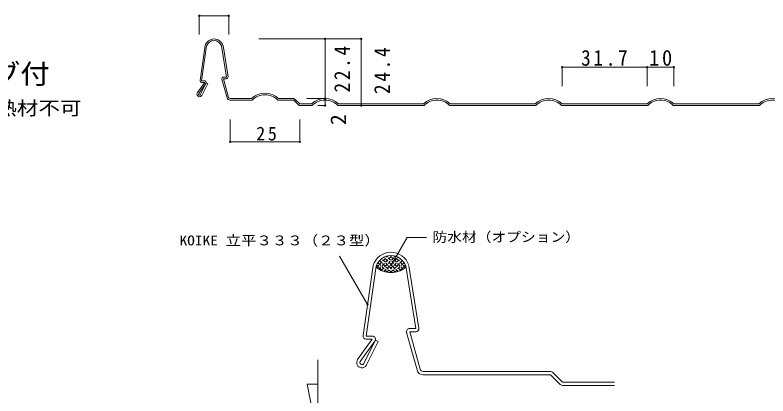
# Model space of a CAD drawing. Units: millimetres on the paper. Extents: x -393 to 395, y -365 to 275.
# Drawn here: x -240 to 40.8, y -143.3 to -1.4 of the extents above; entities that cross this region are included whole.
import ezdxf
from ezdxf.enums import TextEntityAlignment as Align

# ---------------------------------------------------------------- set-up
doc = ezdxf.new("R2010")
doc.units = ezdxf.units.MM
doc.header["$PDMODE"] = 32
doc.header["$PDSIZE"] = 0.5
doc.linetypes.add('DASHED1', pattern=[1.8, 1.2, -0.6])
doc.layers.add('0-0_00', color=7, linetype='Continuous', lineweight=9)
doc.layers.add('0-1_01', color=7, linetype='Continuous', lineweight=9)
doc.styles.add('ＭＳ ゴシック', font='')
doc.styles.get('ＭＳ ゴシック').set_extended_font_data('MS Gothic')

msp = doc.modelspace()

# ---------------------------------------------------------------- linework, layer by layer
at = {"layer": '0-0_00', "color": 4, "lineweight": 5}
for p, q in [((-171.252, -1.673), (-160.252, -1.673)), ((-171.252, -8.673), (-171.252, -1.673)), ((-160.252, -8.673), (-160.252, -1.673)), ((-149, -10.321), (-110.852, -10.321)), ((-124.352, -32.521), (-124.352, -10.321)), ((-110.852, -35.121), (-110.852, -10.321)), ((-35.952, -20.873), (-4.252, -20.873)), ((-35.952, -27.873), (-35.952, -20.873)), ((5.748, -27.873), (5.748, -20.873)), ((-131.176, -32.521), (-124.352, -32.521)), ((-124.352, -35.121), (-124.352, -32.521)), ((-127.007, -35.121), (-124.352, -35.121)), ((-159.741, -40.387), (-159.741, -48.703)), ((-133.752, -40.387), (-133.752, -48.703)), ((-159.741, -48.703), (-133.752, -48.703))]:
    msp.add_line(p, q, dxfattribs=at)
at = {"layer": '0-0_00', "color": 3}
for p, q in [((-169.093, -12.779), (-170.963, -25.836)), ((-168.506, -12.913), (-170.369, -25.921)), ((-162.997, -12.914), (-161.135, -24.521)), ((-160.542, -24.426), (-162.405, -12.818)), ((-162.261, -24.521), (-161.135, -24.521)), ((-161.135, -25.121), (-162.261, -25.121)), ((-160.319, -32.082), (-162.261, -25.121)), ((-169.242, -26.521), (-171.967, -30.308)), ((-168.755, -26.871), (-171.48, -30.659)), ((-170.884, -31.088), (-168.664, -26.682)), ((-169.242, -25.921), (-170.369, -25.921)), ((-170.369, -26.521), (-169.242, -26.521)), ((-170.364, -31.389), (-168.128, -26.952)), ((-168.128, -26.952), (-168.664, -26.682)), ((-162.839, -25.282), (-160.897, -32.243)), ((-159.741, -32.521), (-151.746, -32.521)), ((-159.741, -33.121), (-151.5, -33.121)), ((-141.992, -33.121), (-136, -33.121)), ((-141.746, -32.521), (-136, -32.521)), ((-134.176, -34.945), (-136, -33.121)), ((-135.576, -32.697), (-133.752, -34.521)), ((-133.752, -34.521), (-129.352, -34.521)), ((-129.106, -35.121), (-133.752, -35.121)), ((-87.406, -35.121), (-119.598, -35.121)), ((-119.352, -34.521), (-87.652, -34.521)), ((-45.706, -35.121), (-77.898, -35.121)), ((-77.652, -34.521), (-45.952, -34.521)), ((-4.006, -35.121), (-36.198, -35.121)), ((-35.952, -34.521), (-4.252, -34.521)), ((37.694, -35.121), (5.502, -35.121)), ((5.748, -34.521), (37.448, -34.521))]:
    msp.add_line(p, q, dxfattribs=at)
at = {"layer": '0-0_00', "color": 4, "lineweight": 5}
msp.add_lwpolyline([(-4.252, -27.873), (-4.252, -20.873), (5.748, -20.873)], dxfattribs=at)
at = {"layer": '0-0_00', "color": 3}
for centre, radius, start, end in [((-165.752, -13.821), 3.5, 90, 162.6729), ((-165.752, -13.821), 2.9, 90, 161.76564), ((-165.752, -13.821), 3.5, 18.23343, 90), ((-165.752, -13.821), 2.9, 18.23343, 90), ((-162.261, -25.121), 0.6, 90, 195.59477), ((-161.135, -24.521), 0.6, 270, 9.11775), ((-170.369, -25.921), 0.6, 170.88225, 270), ((-169.242, -26.521), 0.6, 344.40523, 90), ((-171.182, -30.873), 0.967, 144.26996, 327.7356), ((-171.182, -30.873), 0.367, 144.26996, 324.26996), ((-146.746, -37.771), 7.25, 46.39767, 133.60233), ((-159.741, -31.921), 1.2, 195.5925, 270), ((-159.741, -31.921), 0.6, 195.5925, 270), ((-146.746, -37.771), 6.65, 44.36699, 135.63301), ((-136, -33.121), 0.6, 45, 90), ((-124.352, -39.771), 7.25, 46.39738, 133.60262), ((-124.352, -39.771), 6.65, 44.36699, 135.63301), ((-82.652, -39.771), 7.25, 46.39738, 133.60262), ((-82.652, -39.771), 6.65, 44.36699, 135.63301), ((-40.952, -39.771), 7.25, 46.39738, 133.60262), ((-40.952, -39.771), 6.65, 44.36699, 135.63301), ((0.748, -39.771), 7.25, 46.39738, 133.60262), ((0.748, -39.771), 6.65, 44.36699, 135.63301), ((42.448, -39.771), 7.25, 46.39725, 133.60275), ((42.448, -39.771), 6.65, 44.36714, 135.63286), ((-133.752, -34.521), 0.6, 225, 270)]:
    msp.add_arc(centre, radius, start, end, dxfattribs=at)
at = {"layer": '0-0_00', "color": 4}
for p in [(-171.252, -1.673), (-160.252, -1.673), (-124.352, -10.321), (-110.852, -10.321), (-35.952, -20.873), (-4.252, -20.873), (5.748, -20.873), (-124.352, -32.521), (-124.352, -35.121), (-110.852, -35.121), (-159.741, -48.703), (-133.752, -48.703)]:
    msp.add_point(p, dxfattribs=at)
at = {"layer": '0-1_01'}
for p, q in [((-99.662, -94.554), (-93.706, -84.239)), ((-86.46, -84.239), (-93.706, -84.239)), ((-108.522, -109.213), (-118.906, -91.229)), ((-106.446, -94.713), (-110.185, -120.828)), ((-105.272, -94.983), (-108.997, -120.998)), ((-94.255, -94.983), (-90.53, -118.198)), ((-89.345, -118.008), (-93.07, -94.793)), ((-93.939, -119.72), (-90.053, -133.643)), ((-92.783, -118.198), (-90.53, -118.198)), ((-90.53, -119.398), (-92.783, -119.398)), ((-88.898, -133.32), (-92.783, -119.398)), ((-106.744, -122.198), (-112.194, -129.773)), ((-105.77, -122.899), (-111.219, -130.474)), ((-110.027, -131.331), (-105.588, -122.52)), ((-106.744, -120.998), (-108.997, -120.998)), ((-108.997, -122.198), (-106.744, -122.198)), ((-108.988, -131.935), (-104.517, -123.06)), ((-104.517, -123.06), (-105.588, -122.52)), ((-127.041, -129.837), (-127.041, -158.957)), ((-87.742, -134.198), (-40.261, -134.198)), ((-39.412, -134.549), (-35.764, -138.198)), ((-87.742, -135.398), (-40.261, -135.398)), ((-36.612, -139.046), (-40.261, -135.398)), ((-131.042, -138.957), (-127.041, -158.957)), ((-127.041, -138.957), (-131.042, -138.957)), ((-35.764, -138.198), (-16.382, -138.198)), ((-16.382, -139.398), (-35.764, -139.398))]:
    msp.add_line(p, q, dxfattribs=at)
at = {"layer": '0-1_01', "linetype": 'DASHED1'}
for p, q in [((-105.199, -95.49), (-100.8, -91.091)), ((-104.348, -96.053), (-99.31, -91.016)), ((-103.416, -96.535), (-98.117, -91.237)), ((-98.262, -97.213), (-103.285, -92.19)), ((-97.134, -96.927), (-102.419, -91.642)), ((-102.393, -96.927), (-97.108, -91.642)), ((-96.111, -96.535), (-101.41, -91.237)), ((-101.265, -97.213), (-96.242, -92.19)), ((-95.179, -96.053), (-100.216, -91.016)), ((-94.328, -95.49), (-98.727, -91.091)), ((-103.012, -96.706), (-105.127, -94.59)), ((-101.053, -97.251), (-104.642, -93.661)), ((-99.522, -97.367), (-104.025, -92.864)), ((-100.005, -97.367), (-95.502, -92.864)), ((-98.474, -97.251), (-94.885, -93.661)), ((-96.515, -96.706), (-94.4, -94.591))]:
    msp.add_line(p, q, dxfattribs=at)
at = {"layer": '0-1_01'}
for centre, radius, start, end in [((-99.764, -96.798), 7, 90, 162.6729), ((-99.764, -96.798), 7, 18.23343, 90), ((-99.764, -96.798), 5.8, 90, 161.76564), ((-99.764, -96.798), 5.8, 18.23343, 90), ((-99.465, -87.746), 9.636, 232.50127, 268.22455), ((-100.062, -87.746), 9.636, 271.77545, 307.54536), ((-92.783, -119.398), 1.2, 90, 195.59477), ((-90.53, -118.198), 1.2, 270, 9.11775), ((-108.997, -120.998), 1.2, 170.88225, 270), ((-106.744, -122.198), 1.2, 344.40523, 90), ((-110.623, -130.903), 1.934, 144.26996, 327.7356), ((-110.623, -130.903), 0.734, 144.26996, 324.26996), ((-87.742, -132.998), 2.4, 195.5925, 270), ((-87.742, -132.998), 1.2, 195.5925, 270), ((-40.261, -135.398), 1.2, 45, 90), ((-35.764, -138.198), 1.2, 225, 270)]:
    msp.add_arc(centre, radius, start, end, dxfattribs=at)
for p in [(-99.662, -94.554), (-108.522, -109.213)]:
    msp.add_point(p, dxfattribs=at)

# ---------------------------------------------------------------- texts
at = {"layer": '0-0_00', "color": 3, "style": 'ＭＳ ゴシック'}
for s, height, width, p in [('リブ付', 7.331, 1.1, (-260.011, -29.201)), ('裏貼断熱材不可', 5.132, 1.15, (-271.511, -40.201))]:
    msp.add_text(s, height=height, dxfattribs=dict(at, width=width)).set_placement(p, align=Align.BOTTOM_LEFT)
msp.add_text('2', height=5.865, rotation=90, dxfattribs=at).set_placement((-114.732, -42.379), align=Align.BOTTOM_LEFT)
at = {"layer": '0-0_00', "color": 3, "char_height": 5.865, "attachment_point": 7, "rotation": 90, "style": 'ＭＳ ゴシック'}
for s, insert in [('\\T1.28;\\W0.9;22.4', (-114.988, -30.251)), ('\\T1.28;\\W0.9;24.4', (-100.088, -30.847))]:
    msp.add_mtext(s, dxfattribs=dict(at, insert=insert))
at = {"layer": '0-0_00', "color": 3, "attachment_point": 7, "style": 'ＭＳ ゴシック'}
for s, insert, char_height in [('\\T1.28;\\W0.9;31.7', (-28.852, -20.373), 5.865), ('\\T1.27;\\W0.95;10', (-3.502, -20.373), 5.865), ('\\T1.31;\\W0.95;25', (-150.002, -48.203), 5.132)]:
    msp.add_mtext(s, dxfattribs=dict(at, insert=insert, char_height=char_height))
at = {"layer": '0-1_01', "color": 3, "style": 'ＭＳ ゴシック'}
for s, width, p in [('KOIKE 立平３３３（２３型）', 1.15, (-178.638, -88.318)), ('防水材（オプション）', 1.1, (-84.29, -87.022))]:
    msp.add_text(s, height=3.666, dxfattribs=dict(at, width=width)).set_placement(p, align=Align.BOTTOM_LEFT)

doc.saveas('drawing.dxf')
